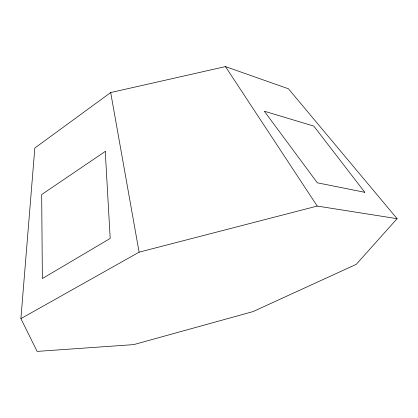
<?xml version="1.0" encoding="UTF-8"?>
<svg xmlns="http://www.w3.org/2000/svg" width="418" height="418" viewBox="0 0 418 418"><rect width="100%" height="100%" fill="white"/><g stroke="black" fill="none" stroke-linecap="round" stroke-linejoin="round"><path stroke-width="0.63" d="M20.9 318.631L34.825 148.024L110.692 92.55L225.459 66.598L288.451 88.788L397.1 218.677L356.267 264.333L253 311.603L133.692 344.615L37.134 351.402L20.9 318.631L139.105 252.169L317.225 206.069L397.1 218.677M225.459 66.598L317.225 206.069M110.692 92.55L139.105 252.169M105.268 151.421L41.69 194.532L42.354 278.55L110.19 238.453L105.268 151.421M364.804 192.301L317.34 182.807L264.296 111.198L313.813 126.111L364.804 192.301"/></g></svg>
